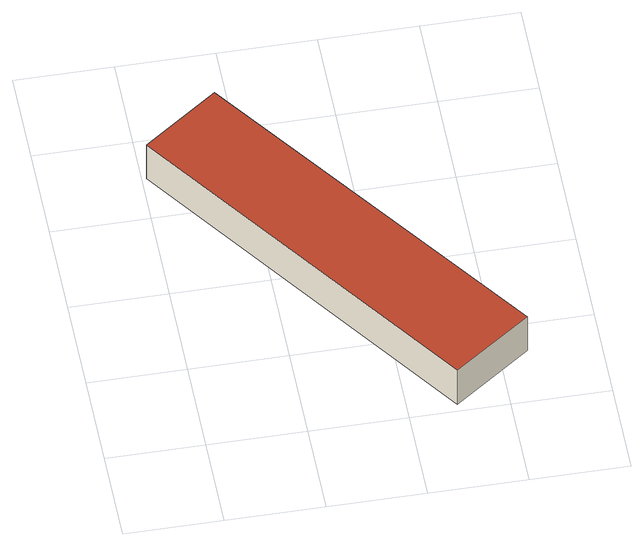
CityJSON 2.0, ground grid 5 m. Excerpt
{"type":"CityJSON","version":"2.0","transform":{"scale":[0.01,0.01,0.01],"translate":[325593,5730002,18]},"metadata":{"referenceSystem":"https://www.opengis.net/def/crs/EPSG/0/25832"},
"CityObjects":{
"building1":{"type":"Building","attributes":{"Geometrietyp2DReferenz":"3000","Gemeindeschluessel":"05170048","function":"31001_2720","roofType":"1000","measuredHeight":2.44},"geometry":[{"type":"Solid","lod":"2","boundaries":[[[[0,1,2,3]],[[4,5,1,0]],[[6,7,5,4]],[[3,2,7,6]],[[4,0,3,6]],[[1,5,7,2]]]],"semantics":{"surfaces":[{"type":"WallSurface"},{"type":"RoofSurface"},{"type":"GroundSurface"}],"values":[[0,0,0,0,1,2]]}}]}
},
"vertices":[
[1639,328,279],[1639,328,35],[406,2036,35],[406,2036,279],[1243,43,279],[1243,43,35],[23,1758,279],[23,1758,35]
]}
